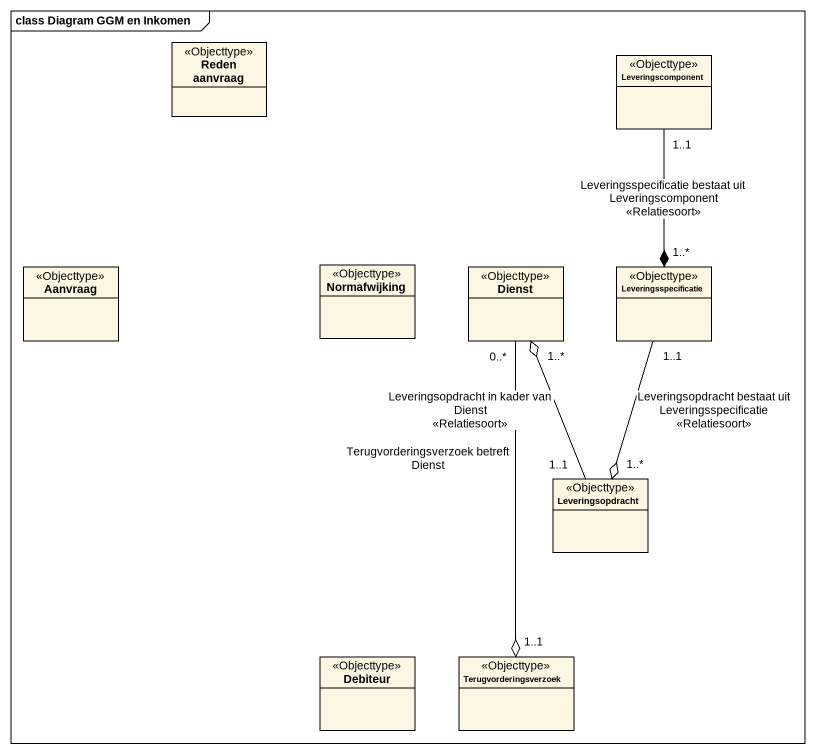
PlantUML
@startuml
mainframe class Diagram GGM en Inkomen
hide circle
hide empty members
class "Reden aanvraag" as Reden_aanvraag <<Objecttype>>
class Leveringscomponent <<Objecttype>>
class Aanvraag <<Objecttype>>
class Normafwijking <<Objecttype>>
class Dienst <<Objecttype>>
class Leveringsspecificatie <<Objecttype>>
class Leveringsopdracht <<Objecttype>>
class Debiteur <<Objecttype>>
class Terugvorderingsverzoek <<Objecttype>>
Leveringsspecificatie "1..*" *-up- "1..1" Leveringscomponent : Leveringsspecificatie bestaat uit Leveringscomponent\n<<Relatiesoort>>
Leveringsopdracht "1..1" -up-o "1..*" Dienst : Leveringsopdracht in kader van Dienst\n<<Relatiesoort>>
Leveringsopdracht "1..*" o-up- "1..1" Leveringsspecificatie : Leveringsopdracht bestaat uit Leveringsspecificatie\n<<Relatiesoort>>
Terugvorderingsverzoek "1..1" o-up- "0..*" Dienst : Terugvorderingsverzoek betreft Dienst
@enduml
